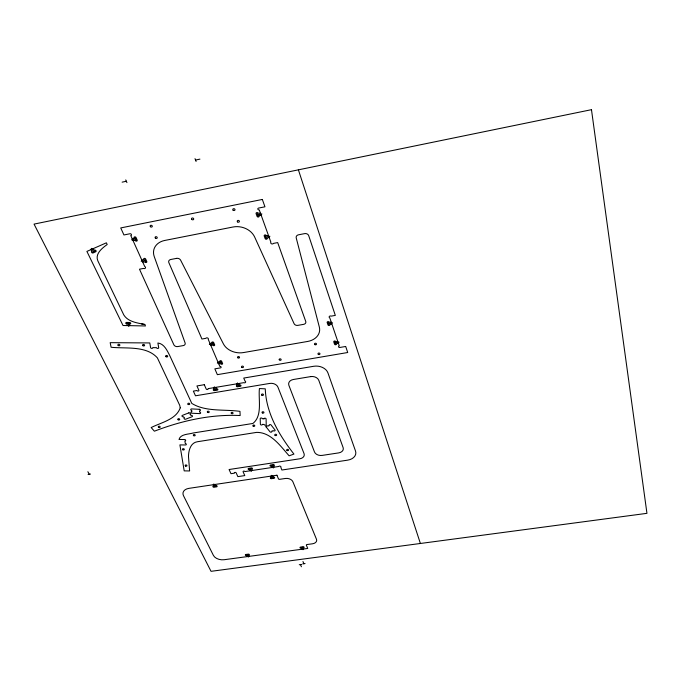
<?xml version="1.0" encoding="UTF-8"?>
<svg xmlns="http://www.w3.org/2000/svg" width="681" height="681" viewBox="0 0 681 681"><rect width="100%" height="100%" fill="white"/><g stroke="black" fill="none" stroke-linecap="round" stroke-linejoin="round"><path stroke-width="1.02" d="M92.582 252.123L95.068 250.974M195.549 160.044L199.925 159.124M122.12 182.15L126.351 181.257M132.216 238.742L134.225 238.341L134.055 237.958A1.098 0.868 18.7 0 1 134.668 236.886A1.098 0.868 18.7 0 1 136.064 237.558L137.196 240.078A1.098 0.868 18.6 0 1 136.575 241.142A1.098 0.868 18.6 0 1 135.187 240.47L132.999 240.487M260.474 213.272L258.218 213.281A1.107 0.919 11.8 0 0 256.831 212.583A1.107 0.919 11.8 0 0 256.107 213.698L257.06 216.32A1.107 0.919 11.7 0 0 258.44 217.009A1.107 0.919 11.7 0 0 259.163 215.903L259.018 215.494L261.129 215.077M131.544 239.823L135.621 239.014M257.639 214.804L261.913 213.953M141.869 260.193L143.691 259.427A1.081 0.843 17.3 0 1 144.304 258.388A1.081 0.843 17.3 0 1 145.683 259.044L146.773 261.495A1.081 0.843 17.2 0 1 146.16 262.525A1.081 0.843 17.2 0 1 144.789 261.879L142.635 261.887M268.518 235.6L266.288 235.617A1.09 0.894 10.6 0 0 264.935 234.936A1.09 0.894 10.6 0 0 264.211 236.018L265.13 238.563A1.09 0.894 10.4 0 0 266.492 239.235A1.09 0.894 10.4 0 0 267.207 238.163L269.148 237.363M141.205 261.249L145.232 260.465M265.709 237.09L269.94 236.273M210.037 343.573L211.8 342.901A1.013 0.766 11.3 0 1 212.429 341.973A1.013 0.766 11.3 0 1 213.706 342.569L214.634 344.756A1.013 0.766 11.2 0 1 214.004 345.676A1.013 0.766 11.2 0 1 212.736 345.088L210.684 345.088M331.281 322.241L329.161 322.241A1.03 0.8 4.9 0 0 327.901 321.628A1.03 0.8 4.9 0 0 327.178 322.59L327.953 324.854A1.03 0.8 4.8 0 0 329.212 325.467A1.03 0.8 4.8 0 0 329.936 324.505L331.809 323.807M209.356 344.509L213.221 343.828M328.557 323.552L332.6 322.837M218.031 362.232L219.776 361.577A0.996 0.749 10.5 0 1 220.406 360.675A0.996 0.749 10.5 0 1 221.657 361.253L222.568 363.382A0.996 0.741 10.4 0 1 221.938 364.275A0.996 0.741 10.4 0 1 220.687 363.705L218.661 363.697M337.827 341.598L335.742 341.598A1.013 0.783 4.4 0 0 334.499 341.002A1.013 0.783 4.4 0 0 333.775 341.939L334.533 344.143A1.013 0.775 4.4 0 0 335.767 344.739A1.013 0.775 4.4 0 0 336.491 343.803L338.346 343.13M217.35 363.135L221.172 362.479M335.137 342.875L339.129 342.185M214.243 389.898L216.898 389.455M237.328 386.042L240.018 385.591M88.087 474.436L90.496 474.061M249.025 468.945L251.553 468.571M270.927 465.634L273.473 465.251M213.783 486.609L216.252 486.234M271.225 478.053L273.745 477.679M246.19 555.006L248.539 554.692M300.857 547.618L303.249 547.294M302.713 563.885L305.079 563.57M299.282 564.728L301.649 564.421M126.785 323.211L129.696 323.271M144.789 324.471C137.443 322.93 128.164 321.951 123.814 314.98L97.817 260.797C94.863 253.826 102.201 248.071 107.181 244.522L106.381 242.819L86.896 251.408L123.023 325.509L145.487 325.961L144.789 324.471L141.427 323.875M91.228 248.352L93.825 251.544M91.041 249.578L91.944 251.34A1.09 0.843 20.1 0 0 91.731 252.515A1.09 0.843 20.1 0 0 93.22 252.898L95.698 251.757A1.098 0.843 20 0 0 95.927 250.582A1.098 0.843 20 0 0 94.429 250.191L92.778 248.812M266.067 426.859L269.965 431.771A1.03 0.732 7.1 0 0 271.327 432.12A1.03 0.732 7.1 0 0 271.753 431.167L273.251 430.622A1.03 0.732 7 0 0 274.647 430.886A1.03 0.732 7 0 0 274.954 429.907L271.081 424.987A1.03 0.741 7.2 0 0 269.702 424.638A1.03 0.741 7.2 0 0 269.276 425.591L267.786 426.153A1.03 0.741 7.3 0 0 266.382 425.872A1.03 0.741 7.3 0 0 266.067 426.859M87.875 471.737L89.296 474.248M213.298 484.719L213.494 485.996A0.902 0.613 8.9 0 0 212.932 486.736A0.902 0.613 8.9 0 0 214.072 487.213L216.541 486.847A0.902 0.613 8.8 0 0 217.111 486.115A0.902 0.613 8.8 0 0 215.962 485.63L215.009 484.463M247.331 556.598L246.454 555.551A0.86 0.553 7 0 1 245.381 555.117A0.86 0.553 7 0 1 245.935 554.462L248.284 554.147A0.86 0.553 6.9 0 1 249.357 554.581A0.86 0.553 6.9 0 1 248.795 555.236L248.948 556.377M213.843 483.944L215.017 486.421M247.365 554.845L248.412 557.067M135.059 237.754L136.191 240.274M144.687 259.24L145.785 261.683M214.302 386.799L215.571 389.677M250.285 468.758L251.408 471.303M213.715 387.702L213.928 389.191A0.979 0.715 10.3 0 0 213.315 390.051A0.979 0.715 10.3 0 0 214.549 390.605L217.213 390.162A0.979 0.715 10.2 0 0 217.826 389.302A0.979 0.715 10.2 0 0 216.592 388.749L215.554 387.395M250.242 470.775L249.306 469.575A0.919 0.638 7.7 0 1 248.156 469.081A0.919 0.638 7.7 0 1 248.752 468.324L251.28 467.941A0.919 0.638 7.6 0 1 252.421 468.434A0.919 0.638 7.6 0 1 251.825 469.192L251.987 470.511M125.755 179.903L126.938 182.619M300.466 564.575L301.411 566.762M302.951 561.527L303.896 563.732M270.825 476.13L270.961 477.432A0.911 0.63 6.7 0 0 270.357 478.181A0.911 0.63 6.7 0 0 271.489 478.675L274.009 478.3A0.911 0.63 6.6 0 0 274.622 477.543A0.911 0.63 6.6 0 0 273.481 477.058L272.562 475.866M301.93 549.235L301.087 548.171A0.86 0.562 5.1 0 1 300.023 547.728A0.86 0.562 5.1 0 1 300.619 547.064L303.019 546.741A0.86 0.562 5 0 1 304.084 547.183A0.86 0.562 5 0 1 303.488 547.847L303.59 549.005M212.753 342.73L213.681 344.918M220.721 361.415L221.623 363.543M271.413 475.338L272.485 477.866M302.058 547.456L303.011 549.703M236.843 383.829L237.031 385.327A0.979 0.724 9.2 0 0 236.401 386.195A0.979 0.724 9.2 0 0 237.626 386.757L240.316 386.306A0.979 0.724 9.1 0 0 240.946 385.437A0.979 0.724 9.1 0 0 239.721 384.884L238.699 383.514M272.119 467.472L271.191 466.272A0.919 0.638 6.8 0 1 270.042 465.77A0.919 0.638 6.8 0 1 270.655 465.004L273.209 464.621A0.919 0.638 6.7 0 1 274.349 465.114A0.919 0.638 6.7 0 1 273.736 465.881L273.873 467.209M237.448 382.918L238.673 385.821M272.196 465.446L273.277 468.009M195.004 158.647L196.094 161.448M257.163 213.494L258.108 216.107M265.25 235.822L266.169 238.359M328.174 322.411L328.94 324.684M334.763 341.768L335.512 343.973M298.397 169.841L420.39 543.472M128.241 323.237L128.769 326.454M127.628 325.603L126.913 324.003A1.03 0.775 15.9 0 1 125.772 323.186A1.03 0.775 15.9 0 1 126.649 322.419L129.569 322.479A1.03 0.775 15.8 0 1 130.709 323.288A1.03 0.775 15.8 0 1 129.833 324.062L129.381 324.054L129.637 325.637M191.591 219.112A1.107 0.902 16.2 0 1 192.732 218.005A1.107 0.902 16.2 0 1 193.566 219.461A1.107 0.902 16.2 0 1 191.719 219.333M279.167 359.559A1.004 0.758 7.4 0 1 280.555 358.913A1.004 0.758 7.4 0 1 280.827 360.189A1.004 0.758 7.4 0 1 279.21 359.755M188.492 456.525L189.624 470.954L184.193 470.877L179.903 444.906L185.436 444.974A1.013 0.707 10.6 0 0 186.322 444.293A1.013 0.707 10.6 0 0 185.283 443.535L184.866 440.982A1.021 0.715 10.7 0 0 185.675 440.241A1.021 0.715 10.7 0 0 184.56 439.534L179.001 439.466C180.533 433.908 188.671 434.384 193.217 432.988L252.881 423.463C262.738 415.802 258.201 399.526 259.418 388.545L265.267 388.834C266.118 413.307 279.27 435.278 293.937 454.082L289.127 455.81C280.47 446.157 271.072 432.222 256.652 432.384L197.337 441.748C190.493 442.744 188.543 450.669 188.492 456.525M180.261 407.808C176.166 419.573 161.184 422.484 151.173 427.549L154.383 431.201C181.631 420.713 210.829 414.133 240.155 415.538L239.967 411.358C224.236 409.128 205.662 412.022 191.787 403.407L169.782 355.661C167.194 350.647 164.24 343.769 157.89 342.994L158.673 347.616A1.098 0.817 13.8 0 1 157.779 348.442A1.098 0.817 13.8 0 1 156.536 347.668L152.74 347.642A1.098 0.809 14.1 0 1 151.761 348.4A1.098 0.809 14.1 0 1 150.578 347.557L149.777 342.943L110.177 342.662L111.114 347.267C126.223 348.825 146.151 345.454 157.371 357.84L179.75 405.391L180.261 407.808M188.756 412.907L182.423 415.367A1.039 0.741 11.2 0 0 182.116 416.346A1.039 0.741 11.2 0 0 183.495 416.738L184.466 417.879A1.039 0.741 11.1 0 0 184.27 418.892A1.039 0.741 11.1 0 0 185.683 419.19L191.999 416.755A1.039 0.741 10.8 0 0 192.314 415.776A1.039 0.741 10.8 0 0 190.935 415.384L189.965 414.235A1.047 0.741 11 0 0 190.169 413.222A1.047 0.741 11 0 0 188.756 412.907M591.474 109.675L34.05 224.109L211.033 571.325L646.95 513.338L591.474 109.675M262.338 199.448L120.733 227.931L123.933 234.962L129.969 233.753A1.107 0.868 19.1 0 1 131.365 234.426A1.107 0.868 19.1 0 1 130.752 235.507L144.695 266.467A1.43 1.115 17 0 1 145.411 268.05A1.43 1.115 17 0 1 143.546 268.408L139.486 269.191L173.868 344.807A3.039 2.273 13 0 0 177.707 346.569L183.232 345.59A3.039 2.273 12.8 0 0 185.113 342.986L154.238 256.558A17.476 13.807 16.1 0 1 164.759 240.453L232.987 227.011A17.57 14.267 12.3 0 1 254.66 237.039L294.107 323.705A3.09 2.392 6.8 0 0 297.844 325.365L303.624 324.352A3.09 2.401 6.5 0 0 305.752 321.475L277.678 242.581L273.413 243.406A1.447 1.183 9.9 0 1 271.464 243.781A1.447 1.183 9.9 0 1 270.868 242.138L259.257 209.893A1.115 0.928 11.8 0 1 257.878 209.186A1.115 0.928 11.8 0 1 258.601 208.071L264.952 206.803L262.338 199.448M176.609 258.363L170.744 259.495A3.235 2.545 15.8 0 0 168.845 262.619L201.934 339.019L205.849 338.329A1.353 1.021 11.6 0 1 207.645 338.006A1.353 1.021 11.6 0 1 208.267 339.444L219.827 366.429A0.996 0.741 10.4 0 1 221.078 366.999A0.996 0.741 10.4 0 1 220.457 367.885L214.847 368.847L217.358 374.661L347.71 352.511L345.693 346.467L339.81 347.472A1.013 0.775 4.1 0 1 338.576 346.884A1.013 0.775 4.1 0 1 339.3 345.957L329.825 317.95A1.379 1.081 4.8 0 1 329.323 316.461A1.379 1.081 4.8 0 1 331.204 316.129L335.324 315.397L308.706 235.66A3.277 2.707 7.4 0 0 304.662 233.617L298.516 234.809A3.277 2.698 7.9 0 0 296.218 237.882L319.346 327.101A16.514 12.769 6.4 0 1 307.65 341.453L243.432 352.579A16.37 12.428 10 0 1 223.428 343.931L180.618 260.168A3.235 2.554 15.5 0 0 176.609 258.363M204.283 384.705L196.928 385.948L198.843 390.196A0.979 0.707 11 0 1 198.248 391.056A0.979 0.707 11 0 1 197.013 390.502L193.353 391.115L195.49 395.797L269.804 383.42A6.529 4.818 7.5 0 1 277.933 387.14L304.049 453.606A6.214 4.367 5.7 0 1 299.785 458.79L229.08 469.515L230.978 473.678L234.443 473.159A0.919 0.63 8.2 0 1 235.022 472.401A0.919 0.63 8.2 0 1 236.171 472.895L237.856 476.623L244.785 475.585L243.117 471.848A0.919 0.63 7.8 0 1 243.713 471.09A0.919 0.63 7.8 0 1 244.854 471.584L278.674 466.485A1.226 0.851 6.4 0 1 280.334 466.238A1.226 0.851 6.4 0 1 280.827 467.43L281.9 470.018L347.65 460.152A10.922 7.712 3.6 0 0 355.516 451.026L327.961 372.958A11.568 8.657 5.3 0 0 313.72 366.276L243.738 378.066L244.964 381.019A1.311 0.97 9 0 1 245.526 382.373A1.311 0.97 9 0 1 243.772 382.671L208.02 388.655A0.979 0.715 10.6 0 1 207.416 389.515A0.979 0.715 10.6 0 1 206.181 388.962L204.283 384.705M310.715 376.602L293.332 379.496A6.555 4.861 6.3 0 0 288.88 385.327L314.511 452.005A6.24 4.409 4.7 0 0 322.147 455.402L338.661 452.899A6.257 4.435 4 0 0 343.13 447.638L318.81 380.373A6.572 4.895 5.4 0 0 310.715 376.602M276.937 475.219L188.892 488.362A8.998 6.035 9.6 0 0 183.461 495.64L213.4 555.39A8.555 5.491 7.9 0 0 224.143 559.722L307.735 548.452L306.373 545.209A0.868 0.562 4.9 0 1 306.969 544.536L312.468 543.796A5.797 3.805 4.8 0 0 316.495 539.301L292.881 481.731A6.069 4.171 6 0 0 285.356 478.471L279.593 479.33A0.911 0.63 6.3 0 1 278.461 478.837L276.937 475.219M199.346 409.298L191.71 408.923A1.047 0.749 10.9 0 0 190.74 409.604A1.047 0.749 10.9 0 0 191.753 410.439L191.855 411.716A1.047 0.741 10.9 0 0 190.969 412.456A1.047 0.741 10.9 0 0 192.059 413.231L199.669 413.605A1.039 0.749 10.5 0 0 200.64 412.933A1.039 0.749 10.5 0 0 199.635 412.099L199.542 410.822A1.047 0.749 10.6 0 0 200.435 410.081A1.047 0.749 10.6 0 0 199.346 409.298M264.024 418.815L262.279 418.73A1.039 0.749 7.7 0 0 261.189 417.989A1.039 0.749 7.7 0 0 260.219 418.687L260.38 424.212A1.03 0.741 7.6 0 0 261.385 425.004A1.03 0.741 7.6 0 0 262.432 424.365L264.177 424.459A1.03 0.741 7.4 0 0 265.258 425.191A1.03 0.741 7.4 0 0 266.228 424.501L266.092 418.977A1.039 0.749 7.5 0 0 265.079 418.177A1.039 0.749 7.5 0 0 264.024 418.815M237.533 221.895A1.107 0.911 13 0 0 239.363 221.623A1.107 0.911 13 0 0 238.035 220.397A1.107 0.911 13 0 0 237.533 221.895M150.407 226.679A1.107 0.885 18.4 0 0 152.255 226.569A1.107 0.885 18.4 0 0 151.003 225.266A1.107 0.885 18.4 0 0 150.407 226.679M233.123 210.208A1.115 0.919 13.7 0 0 234.971 209.927A1.115 0.919 13.7 0 0 233.626 208.684A1.115 0.919 13.7 0 0 233.123 210.208M155.362 238.061A1.098 0.868 17.6 0 0 157.192 237.958A1.098 0.868 17.6 0 0 155.949 236.673A1.098 0.868 17.6 0 0 155.362 238.061M314.894 344.629A1.013 0.775 5.5 0 0 316.503 344.143A1.013 0.775 5.5 0 0 315.09 343.292A1.013 0.775 5.5 0 0 314.894 344.629M241.874 367.374A0.996 0.741 9.3 0 0 243.483 367.042A0.996 0.741 9.3 0 0 242.164 366.123A0.996 0.741 9.3 0 0 241.874 367.374M318.368 354.401A1.004 0.766 5.3 0 0 319.968 353.933A1.004 0.766 5.3 0 0 318.563 353.09A1.004 0.766 5.3 0 0 318.368 354.401M237.924 357.831A1.004 0.749 9.6 0 0 239.542 357.482A1.004 0.749 9.6 0 0 238.214 356.555A1.004 0.749 9.6 0 0 237.924 357.831M118.196 345.497A1.013 0.749 15.6 0 0 119.847 345.318A1.013 0.749 15.6 0 0 118.579 344.263A1.013 0.749 15.6 0 0 118.196 345.497M142.916 345.676A1.013 0.749 14.5 0 0 144.576 345.497A1.013 0.749 14.5 0 0 143.325 344.441A1.013 0.749 14.5 0 0 142.916 345.676M165.994 356.691A1.004 0.741 13.2 0 0 167.645 356.478A1.004 0.741 13.2 0 0 166.385 355.456A1.004 0.741 13.2 0 0 165.994 356.691M188.109 404.344A0.97 0.698 11.2 0 0 189.701 404.156A0.97 0.698 11.2 0 0 188.501 403.203A0.97 0.698 11.2 0 0 188.109 404.344M231.514 413.563A0.962 0.69 9.1 0 0 233.047 413.231A0.962 0.69 9.1 0 0 231.753 412.388A0.962 0.69 9.1 0 0 231.514 413.563M207.679 412.388A0.962 0.69 10.2 0 0 209.212 412.056A0.962 0.69 10.2 0 0 207.901 411.213A0.962 0.69 10.2 0 0 207.679 412.388M178.107 419.768A0.953 0.681 11.3 0 0 179.673 419.581A0.953 0.681 11.3 0 0 178.482 418.653A0.953 0.681 11.3 0 0 178.107 419.768M158.588 427.31A0.953 0.664 11.9 0 0 160.146 427.132A0.953 0.664 11.9 0 0 158.945 426.212A0.953 0.664 11.9 0 0 158.588 427.31M287.076 450.516A0.936 0.655 6.2 0 0 288.548 450.115A0.936 0.655 6.2 0 0 287.229 449.383A0.936 0.655 6.2 0 0 287.076 450.516M275.167 435.465A0.945 0.672 6.8 0 0 276.648 435.057A0.945 0.672 6.8 0 0 275.311 434.308A0.945 0.672 6.8 0 0 275.167 435.465M262.372 412.933A0.962 0.698 7.7 0 0 263.93 412.609A0.962 0.698 7.7 0 0 262.645 411.758A0.962 0.698 7.7 0 0 262.372 412.933M261.887 395.218A0.979 0.715 7.9 0 0 263.462 394.886A0.979 0.715 7.9 0 0 262.159 394.01A0.979 0.715 7.9 0 0 261.887 395.218M253.221 426.187A0.953 0.681 7.9 0 0 254.762 425.88A0.953 0.681 7.9 0 0 253.502 425.038A0.953 0.681 7.9 0 0 253.221 426.187M193.676 435.661A0.945 0.664 10.4 0 0 195.183 435.363A0.945 0.664 10.4 0 0 193.906 434.529A0.945 0.664 10.4 0 0 193.676 435.661M182.797 449.775A0.936 0.647 10.6 0 0 184.296 449.52A0.936 0.647 10.6 0 0 183.053 448.685A0.936 0.647 10.6 0 0 182.797 449.775M185.462 466.025A0.919 0.63 10.2 0 0 186.943 465.778A0.919 0.63 10.2 0 0 185.717 464.961A0.919 0.63 10.2 0 0 185.462 466.025"/></g></svg>
